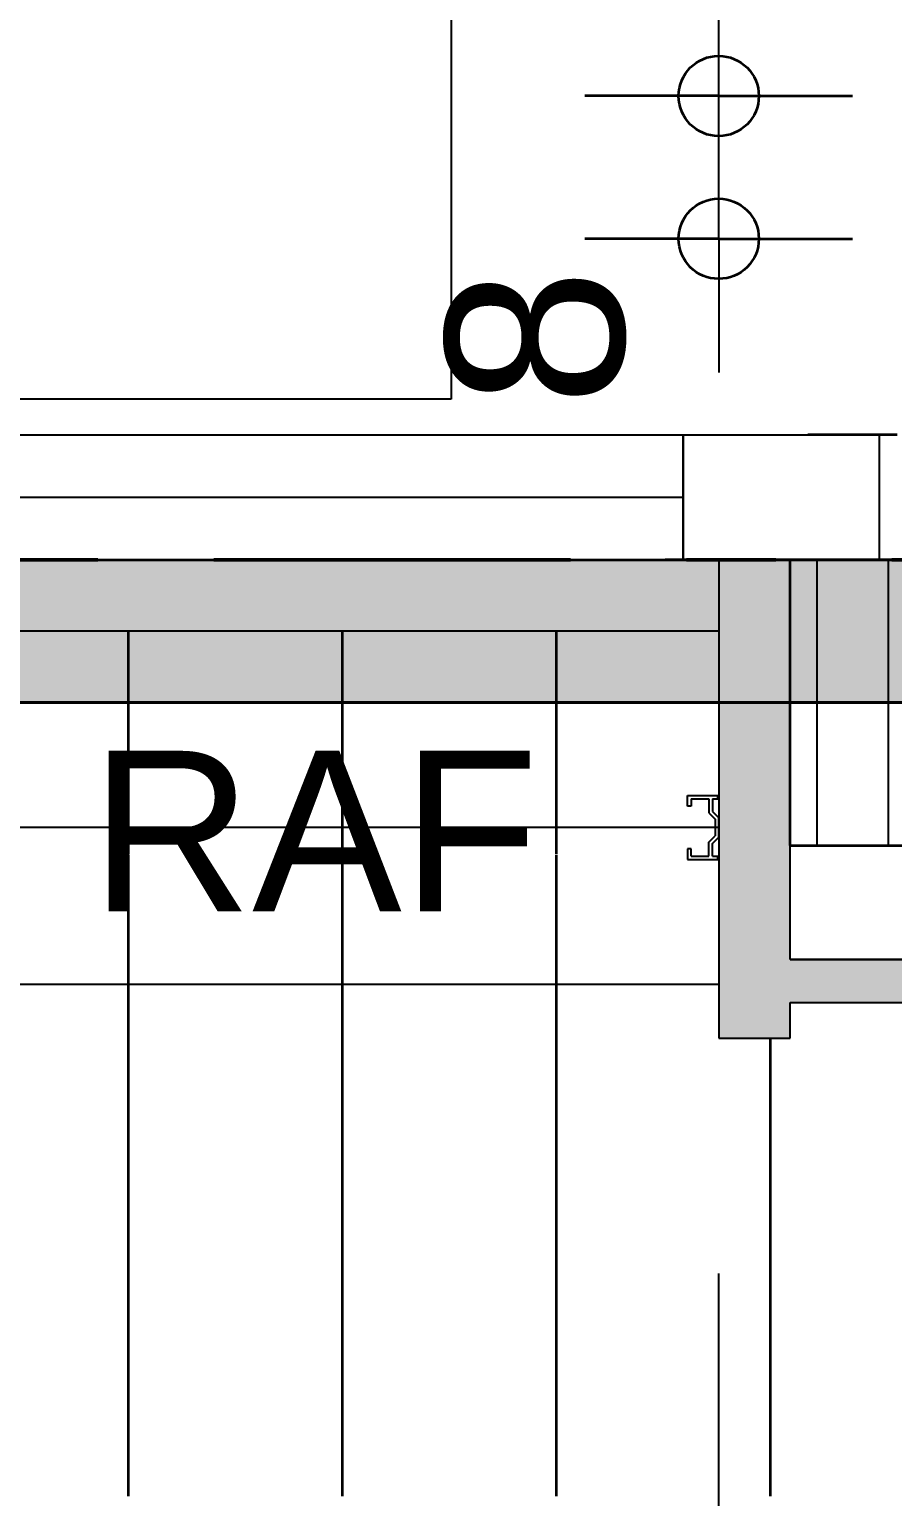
# Model space of a CAD drawing. Header units: centimetres. Extents: x 0.3 to 84.3, y 0.3 to 59.7.
# Drawn here: x 36.607 to 37.575, y 15.064 to 16.709 of the extents above; entities that cross this region are included whole.
import ezdxf

# ---------------------------------------------------------------- set-up
doc = ezdxf.new("R2010")
doc.units = ezdxf.units.CM
for name, pattern in [('AUSGEZOGEN', [0]), ('LINIE_23', [0.79, 0.4, -0.13, 0, -0.13, 0, -0.13]), ('PHANTOM', [63.5, 31.75, -6.35, 6.35, -6.35, 6.35, -6.35]), ('PUNKT', [6.35, 0, -6.35]), ('RAND', [44.45, 12.7, -6.35, 12.7, -6.35, 0, -6.35]), ('VERDECKT', [9.525, 6.35, -3.175])]:
    doc.linetypes.add(name, pattern=pattern)
for name, color, linetype, lineweight in [('Allgemein', 7, 'AUSGEZOGEN', 35), ('Ausbau Raeume', 7, 'AUSGEZOGEN', 35), ('Bauachsen grob', 7, 'RAND', 25), ('Bodenplatte', 7, 'AUSGEZOGEN', 35), ('Daemmung', 7, 'AUSGEZOGEN', 35), ('Decke', 7, 'AUSGEZOGEN', 35), ('Fenster', 7, 'AUSGEZOGEN', 35), ('Rolladen', 7, 'AUSGEZOGEN', 25), ('Text Werkplan Ausfuehrung', 7, 'AUSGEZOGEN', 50), ('Unterkonstruktion', 7, 'AUSGEZOGEN', 35), ('Vorhangbrett', 7, 'AUSGEZOGEN', 25), ('Wand Beton bewehrt', 7, 'AUSGEZOGEN', 35), ('Werkplan- Ausfuehrungsmasse', 7, 'AUSGEZOGEN', 25)]:
    doc.layers.add(name, color=color, linetype=linetype, lineweight=lineweight)
doc.layers.add('Moebel', color=7, linetype='AUSGEZOGEN', lineweight=25, true_color=0xababab)
doc.styles.add('ARIAL', font='ARIAL.TTF')

msp = doc.modelspace()

# ---------------------------------------------------------------- hatches: boundary and pattern name
at = {"layer": 'Allgemein', "linetype": 'AUSGEZOGEN', "lineweight": 25}
msp.add_hatch(color=32, dxfattribs=at).paths.add_polyline_path([(37.46, 15.794), (37.46, 16.114), (37.38, 16.114), (37.38, 15.794), (37.38, 15.714), (37.38, 15.666), (37.38, 15.618), (37.38, 15.578), (37.46, 15.578), (37.46, 15.618), (37.46, 15.666), (37.46, 15.714)])
h = msp.add_hatch(color=32, dxfattribs=at)
h.paths.add_polyline_path([(32.5, 15.666), (31.164, 15.666), (31.164, 15.618), (32.5, 15.618)])
h.paths.add_polyline_path([(37.46, 15.618), (38.53, 15.618), (38.53, 15.666), (37.46, 15.666)])
h.paths.add_polyline_path([(44.82, 15.618), (45.4, 15.618), (45.4, 15.666), (44.82, 15.666)])
at = {"layer": 'Bodenplatte', "linetype": 'AUSGEZOGEN', "lineweight": 25, "true_color": 0xe0ffe0}
msp.add_hatch(color=254, dxfattribs=at).paths.add_polyline_path([(31.66, 16.114), (31.66, 15.954), (62.72, 15.954), (62.72, 16.114)])

# ---------------------------------------------------------------- linework, layer by layer
at = {"layer": 'Allgemein', "color": 7, "linetype": 'AUSGEZOGEN', "lineweight": 25}
for p, q in [((37.46, 16.114), (37.38, 16.114)), ((37.38, 16.114), (37.38, 15.794)), ((37.46, 15.794), (37.46, 16.114)), ((37.38, 15.794), (37.38, 15.714)), ((37.46, 15.714), (37.46, 15.794)), ((37.38, 15.714), (37.38, 15.666)), ((37.46, 15.666), (37.46, 15.714)), ((37.38, 15.666), (37.38, 15.618)), ((38.53, 15.666), (37.46, 15.666)), ((37.38, 15.618), (37.38, 15.578)), ((37.46, 15.578), (37.46, 15.618)), ((37.46, 15.618), (38.53, 15.618)), ((37.38, 15.578), (37.46, 15.578))]:
    msp.add_line(p, q, dxfattribs=at)
at = {"layer": 'Ausbau Raeume', "color": 254, "linetype": 'AUSGEZOGEN', "lineweight": 35}
for p, q in [((36.7182, 15.7846), (36.7182, 16.034)), ((36.9582, 15.7846), (36.9582, 16.034)), ((37.1982, 15.7846), (37.1982, 16.034)), ((36.7182, 15.0646), (36.7182, 15.7832)), ((36.9582, 15.0646), (36.9582, 15.7832)), ((37.1982, 15.0646), (37.1982, 15.7832)), ((37.4382, 15.0646), (37.4382, 15.578))]:
    msp.add_line(p, q, dxfattribs=at)
at = {"layer": 'Bauachsen grob', "color": 32, "linetype": 'LINIE_23', "lineweight": 50, "true_color": 0xc36e14}
msp.add_line((21.964, 16.114), (72.416, 16.114), dxfattribs=at)
at = {"layer": 'Bodenplatte', "color": 92, "linetype": 'VERDECKT', "lineweight": 35, "true_color": 0x00c600}
for p, q in [((62.72, 16.114), (31.66, 16.114)), ((31.66, 15.954), (62.72, 15.954))]:
    msp.add_line(p, q, dxfattribs=at)
at = {"layer": 'Daemmung', "color": 7, "linetype": 'AUSGEZOGEN', "lineweight": 35}
for p, q in [((37.46, 15.794), (37.46, 16.114)), ((37.58, 16.114), (37.46, 16.114)), ((37.46, 15.794), (38.53, 15.794))]:
    msp.add_line(p, q, dxfattribs=at)
at = {"layer": 'Daemmung', "color": 7, "linetype": 'AUSGEZOGEN', "lineweight": 25}
for points in [[(37.49, 16.114), (37.49, 16.114), (37.49, 15.794)], [(37.57, 16.114), (37.57, 16.114), (37.57, 15.794)], [(37.57, 16.114), (37.57, 16.114), (37.57, 15.794)]]:
    msp.add_lwpolyline(points, dxfattribs=at)
at = {"layer": 'Decke', "color": 92, "linetype": 'PHANTOM', "lineweight": 35, "true_color": 0x00c600}
for p, q in [((31.66, 16.114), (62.72, 16.114)), ((63.04, 15.954), (31.34, 15.954))]:
    msp.add_line(p, q, dxfattribs=at)
at = {"layer": 'Fenster', "color": 7, "linetype": 'AUSGEZOGEN', "lineweight": 25}
for p, q in [((37.34, 16.184), (34.981, 16.184)), ((37.38, 16.034), (32.58, 16.034))]:
    msp.add_line(p, q, dxfattribs=at)
for points in [[(37.34, 16.114), (32.62, 16.114), (32.62, 16.254), (37.34, 16.254), (37.34, 16.114)], [(37.56, 16.114), (37.34, 16.114), (37.34, 16.254), (37.56, 16.254), (37.56, 16.114)]]:
    msp.add_lwpolyline(points, dxfattribs=at)
at = {"layer": 'Moebel', "color": 253, "linetype": 'AUSGEZOGEN', "lineweight": 25, "true_color": 0xababab}
for p, q in [((37.08, 17.094), (37.08, 16.294)), ((37.08, 16.294), (32.88, 16.294))]:
    msp.add_line(p, q, dxfattribs=at)
at = {"layer": 'Rolladen', "color": 7, "linetype": 'AUSGEZOGEN', "lineweight": 25}
for p, q in [((37.345, 15.838), (37.345, 15.85)), ((37.345, 15.85), (37.379, 15.85)), ((37.349, 15.846), (37.369, 15.846)), ((37.349, 15.846), (37.349, 15.838)), ((37.369, 15.846), (37.369, 15.8303)), ((37.373, 15.846), (37.379, 15.846)), ((37.373, 15.846), (37.373, 15.832)), ((37.379, 15.846), (37.379, 15.85)), ((37.349, 15.838), (37.345, 15.838)), ((37.369, 15.8303), (37.376, 15.8233)), ((37.373, 15.832), (37.38, 15.825)), ((37.376, 15.8233), (37.376, 15.8047)), ((37.38, 15.803), (37.38, 15.825)), ((37.38, 15.809), (37.38, 15.819)), ((37.38, 15.808), (37.38, 15.809)), ((37.369, 15.7977), (37.376, 15.8047)), ((37.369, 15.782), (37.369, 15.7977)), ((37.373, 15.796), (37.38, 15.803)), ((37.373, 15.782), (37.373, 15.796)), ((37.345, 15.79), (37.345, 15.778)), ((37.349, 15.79), (37.345, 15.79)), ((37.345, 15.778), (37.379, 15.778)), ((37.349, 15.782), (37.349, 15.79)), ((37.349, 15.782), (37.369, 15.782)), ((37.373, 15.782), (37.379, 15.782)), ((37.379, 15.778), (37.379, 15.782))]:
    msp.add_line(p, q, dxfattribs=at)
at = {"layer": 'Rolladen', "color": 7, "linetype": 'PHANTOM', "lineweight": 25}
for p, q in [((37.38, 15.814), (32.58, 15.814)), ((37.38, 15.638), (32.58, 15.638))]:
    msp.add_line(p, q, dxfattribs=at)
at = {"layer": 'Unterkonstruktion', "color": 7, "linetype": 'AUSGEZOGEN', "lineweight": 25}
for p, q in [((37.46, 15.714), (37.46, 15.794)), ((38.53, 15.794), (37.46, 15.794)), ((37.46, 15.666), (37.46, 15.714)), ((37.46, 15.666), (38.53, 15.666))]:
    msp.add_line(p, q, dxfattribs=at)
at = {"layer": 'Vorhangbrett', "color": 191, "linetype": 'AUSGEZOGEN', "lineweight": 25, "true_color": 0xbe96ea}
for p, q in [((37.38, 16.634), (37.38, 16.794)), ((37.38, 16.474), (37.38, 16.634)), ((37.38, 16.474), (37.38, 16.324))]:
    msp.add_line(p, q, dxfattribs=at)
at = {"layer": 'Vorhangbrett', "color": 191, "linetype": 'PUNKT', "lineweight": 25, "true_color": 0xbe96ea}
msp.add_line((32.17, 16.634), (46.91, 16.634), dxfattribs=at)
at = {"layer": 'Vorhangbrett', "color": 191, "linetype": 'AUSGEZOGEN', "lineweight": 35, "true_color": 0xbe96ea}
for p, q in [((37.38, 16.634), (37.23, 16.634)), ((37.38, 16.634), (37.53, 16.634)), ((37.38, 16.474), (37.23, 16.474)), ((37.38, 16.474), (37.53, 16.474))]:
    msp.add_line(p, q, dxfattribs=at)
for centre in [(37.38, 16.634), (37.38, 16.474)]:
    msp.add_circle(centre, 0.045, dxfattribs=at)
at = {"layer": 'Wand Beton bewehrt', "color": 180, "linetype": 'PUNKT', "lineweight": 35}
for p, q in [((37.58, 16.254), (32.38, 16.254)), ((32.58, 16.114), (37.38, 16.114)), ((37.38, 16.114), (37.46, 16.114)), ((37.46, 16.114), (37.58, 16.114))]:
    msp.add_line(p, q, dxfattribs=at)
at = {"layer": 'Werkplan- Ausfuehrungsmasse', "color": 7, "linetype": 'AUSGEZOGEN', "lineweight": 25}
msp.add_lwpolyline([(37.38, 14.6791), (37.38, 15.314)], dxfattribs=at)

# ---------------------------------------------------------------- texts
at = {"layer": 'Text Werkplan Ausfuehrung', "color": 7, "linetype": 'AUSGEZOGEN', "lineweight": 35, "insert": (36.6754, 15.72), "char_height": 0.18, "width": 0.09, "attachment_point": 7, "style": 'ARIAL'}
msp.add_mtext('RAF', dxfattribs=at)
at = {"layer": 'Vorhangbrett', "color": 191, "linetype": 'AUSGEZOGEN', "lineweight": 35, "true_color": 0xbe96ea, "insert": (37.2766, 16.2859), "char_height": 0.2, "width": 0.1, "attachment_point": 7, "rotation": 90, "style": 'ARIAL'}
msp.add_mtext('8', dxfattribs=at)

doc.saveas('drawing.dxf')
